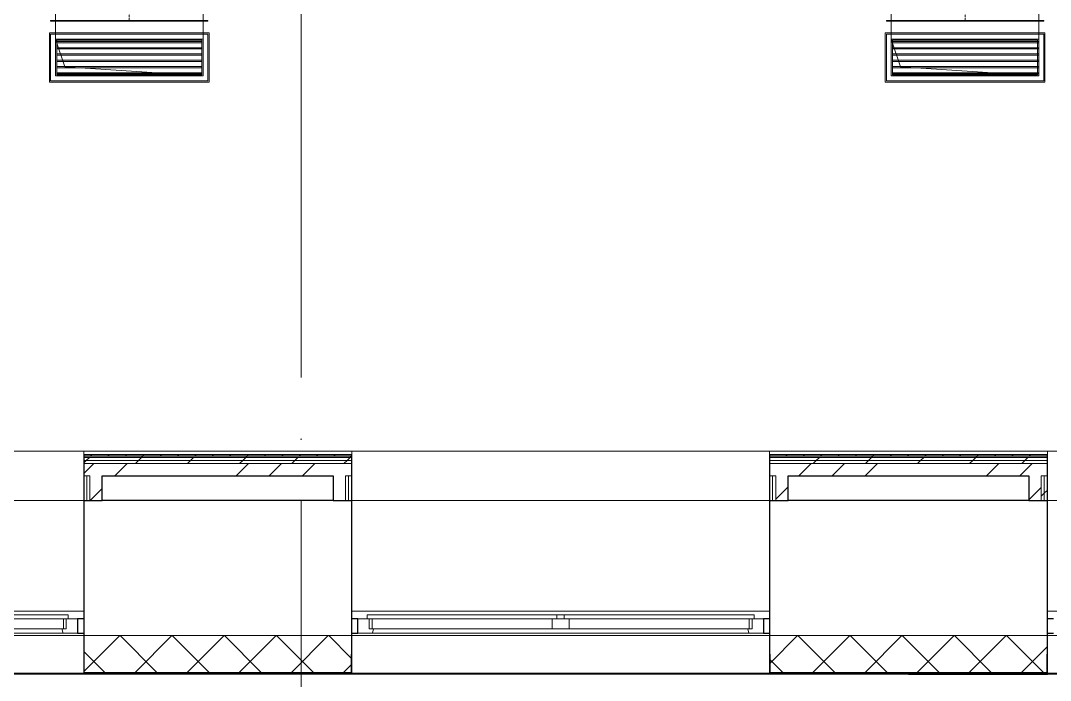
# Model space of a CAD drawing. Header units: millimetres. Extents: x -88595 to 880822, y -1054509 to -148035.
# Drawn here: x 394921 to 399111, y -283584 to -280901 of the extents above; entities that cross this region are included whole.
import ezdxf

# ---------------------------------------------------------------- set-up
doc = ezdxf.new("R2010")
doc.units = ezdxf.units.MM
doc.linetypes.add('$7$ADSK_Осевая', pattern=[14, 10, -2, 0, -2])
doc.linetypes.add('ADSK_Линия сетки', pattern=[25, 20, -2.5, 0, -2.5])
for name, color, linetype, lineweight in [('_ Окна', 7, 'Continuous', 30), ('Воздуховоды', 7, 'Continuous', 18), ('Оборудование', 7, 'Continuous', 18), ('Ограждение', 7, 'Continuous', 9), ('Окна', 7, 'Continuous', 9), ('Оси', 7, 'Continuous', 9), ('Стены внутренние', 7, 'Continuous', 18), ('Стены наружные', 7, 'Continuous', 18), ('Стены штриховка', 7, 'Continuous', 9)]:
    doc.layers.add(name, color=color, linetype=linetype, lineweight=lineweight)

# ---------------------------------------------------------------- blocks, each defined once
blk = doc.blocks.new('$0$ADSK_Решетка вентиляционная жалюзийная_Приточная2 - Решетка приточная_Однорядная-V56-В_Координация_3 этаж ОВ3')
at = {"layer": 'Воздуховоды', "lineweight": 9, "true_color": 0xffffff}
h = blk.add_hatch(dxfattribs=at)
h.set_pattern_fill('FP_30', style=0, pattern_type=2)
h.set_pattern_definition([(180, (-5538.416, -8621.44), (3e-15, -25.4), [25.4, 0, 0, 0]), (180, (-5538.416, -8626.52), (3e-15, -25.4), [25.4, 0, 0, 0])])
h.paths.add_polyline_path([(-5833.4, -8681.3), (-5243.4, -8681.3), (-5243.4, -8541.3), (-5833.4, -8541.3)])
at = {"layer": 'Воздуховоды', "color": 140, "true_color": 0x1bb3e4}
for p, q in [((-5863.4, -8711.3), (-5863.4, -8511.3)), ((-5863.4, -8511.3), (-5213.4, -8511.3)), ((-5213.4, -8511.3), (-5863.4, -8511.3)), ((-5863.4, -8511.3), (-5863.4, -8711.3)), ((-5838.4, -8686.3), (-5838.4, -8536.3)), ((-5838.4, -8536.3), (-5238.4, -8536.3)), ((-5238.4, -8536.3), (-5838.4, -8536.3)), ((-5838.4, -8536.3), (-5838.4, -8686.3)), ((-5243.4, -8541.3), (-5833.4, -8541.3)), ((-5833.4, -8541.3), (-5833.4, -8681.3)), ((-5833.4, -8681.3), (-5833.4, -8541.3)), ((-5833.4, -8541.3), (-5243.4, -8541.3)), ((-5833.4, -8681.3), (-5833.4, -8541.3)), ((-5833.4, -8541.3), (-5243.4, -8541.3)), ((-5243.4, -8541.3), (-5833.4, -8541.3)), ((-5833.4, -8541.3), (-5833.4, -8681.3)), ((-5243.4, -8681.3), (-5243.4, -8541.3)), ((-5243.4, -8541.3), (-5243.4, -8681.3)), ((-5243.4, -8541.3), (-5243.4, -8681.3)), ((-5243.4, -8681.3), (-5243.4, -8541.3)), ((-5238.4, -8536.3), (-5238.4, -8686.3)), ((-5238.4, -8686.3), (-5238.4, -8536.3)), ((-5213.4, -8511.3), (-5213.4, -8711.3)), ((-5213.4, -8711.3), (-5213.4, -8511.3)), ((-5213.4, -8711.3), (-5863.4, -8711.3)), ((-5863.4, -8711.3), (-5213.4, -8711.3)), ((-5238.4, -8686.3), (-5838.4, -8686.3)), ((-5838.4, -8686.3), (-5238.4, -8686.3)), ((-5833.4, -8681.3), (-5243.4, -8681.3)), ((-5243.4, -8681.3), (-5833.4, -8681.3)), ((-5243.4, -8681.3), (-5833.4, -8681.3)), ((-5833.4, -8681.3), (-5243.4, -8681.3))]:
    blk.add_line(p, q, dxfattribs=at)
blk = doc.blocks.new('$0$ADSK_Отвод_Прямоугольный1 - Стандарт-4055408-В_Координация_3 этаж ОВ3')
at = {"layer": 'Воздуховоды', "color": 140, "true_color": 0x1bb3e4}
for p, q in [((-5218.4, -8461.3), (-5858.4, -8461.3)), ((-5858.4, -8461.3), (-5218.4, -8461.3)), ((-5858.4, -8463.3), (-5858.4, -8461.3)), ((-5858.4, -8463.3), (-5858.4, -8461.3)), ((-5838.4, -8461.3), (-5838.4, -8486.3)), ((-5238.4, -8461.3), (-5838.4, -8461.3)), ((-5838.4, -8461.3), (-5238.4, -8461.3)), ((-5838.4, -8486.3), (-5838.4, -8461.3)), ((-5238.4, -8461.3), (-5838.4, -8461.3)), ((-5838.4, -8461.3), (-5238.4, -8461.3)), ((-5838.4, -8463.3), (-5838.4, -8461.3)), ((-5838.4, -8463.3), (-5838.4, -8461.3)), ((-5238.4, -8461.3), (-5238.4, -8486.3)), ((-5238.4, -8486.3), (-5238.4, -8461.3)), ((-5238.4, -8461.3), (-5238.4, -8463.3)), ((-5238.4, -8463.3), (-5238.4, -8461.3)), ((-5218.4, -8461.3), (-5218.4, -8463.3)), ((-5218.4, -8463.3), (-5218.4, -8461.3)), ((-5218.4, -8463.3), (-5858.4, -8463.3)), ((-5858.4, -8463.3), (-5218.4, -8463.3)), ((-5238.4, -8463.3), (-5838.4, -8463.3)), ((-5838.4, -8463.3), (-5238.4, -8463.3)), ((-5838.4, -8486.3), (-5838.4, -8536.3)), ((-5838.4, -8486.3), (-5838.4, -8686.3)), ((-5238.4, -8536.3), (-5238.4, -8486.3)), ((-5238.4, -8486.3), (-5238.4, -8686.3)), ((-5218.4, -8516.3), (-5858.4, -8516.3)), ((-5858.4, -8516.3), (-5858.4, -8706.3)), ((-5858.4, -8706.3), (-5858.4, -8516.3)), ((-5858.4, -8516.3), (-5218.4, -8516.3)), ((-5838.4, -8536.3), (-5838.4, -8686.3)), ((-5838.4, -8536.3), (-5238.4, -8536.3)), ((-5838.4, -8686.3), (-5838.4, -8536.3)), ((-5838.4, -8536.3), (-5238.4, -8536.3)), ((-5238.4, -8536.3), (-5838.4, -8536.3)), ((-5838.4, -8536.3), (-5838.4, -8686.3)), ((-5238.4, -8686.3), (-5238.4, -8536.3)), ((-5238.4, -8536.3), (-5238.4, -8686.3)), ((-5238.4, -8686.3), (-5238.4, -8536.3)), ((-5218.4, -8706.3), (-5218.4, -8516.3)), ((-5218.4, -8516.3), (-5218.4, -8706.3)), ((-5858.4, -8706.3), (-5218.4, -8706.3)), ((-5218.4, -8706.3), (-5858.4, -8706.3)), ((-5838.4, -8686.3), (-5238.4, -8686.3)), ((-5238.4, -8686.3), (-5838.4, -8686.3)), ((-5238.4, -8686.3), (-5838.4, -8686.3)), ((-5838.4, -8686.3), (-5238.4, -8686.3))]:
    blk.add_line(p, q, dxfattribs=at)
blk = doc.blocks.new('3 этаж')
at = {"layer": '_ Окна', "lineweight": 18}
for p, q in [((406987.9, 643091.9), (406987.9, 643050.9)), ((407033.9, 643091.9), (406995.9, 643091.9)), ((407033.9, 643033.9), (407033.9, 643091.9)), ((408211.9, 643091.9), (408173.9, 643091.9)), ((408173.9, 643091.9), (408173.9, 643033.9)), ((408219.9, 643050.9), (408219.9, 643091.9)), ((409777.9, 643091.9), (409777.9, 643050.9)), ((409823.9, 643091.9), (409785.9, 643091.9)), ((409823.9, 643033.9), (409823.9, 643091.9)), ((406969.9, 643050.9), (406974.5, 643033.9)), ((406974.5, 643033.9), (407033.9, 643033.9)), ((406987.9, 643050.9), (406975.9, 643050.9)), ((408173.9, 643033.9), (408233.3, 643033.9)), ((408231.9, 643050.9), (408219.9, 643050.9)), ((408233.3, 643033.9), (408237.9, 643050.9)), ((409759.9, 643050.9), (409764.5, 643033.9)), ((409764.5, 643033.9), (409823.9, 643033.9)), ((409777.9, 643050.9), (409765.9, 643050.9))]:
    blk.add_line(p, q, dxfattribs=at)
at = {"layer": '_ Окна'}
for p, q in [((407058.9, 643091.9), (407033.9, 643091.9)), ((407033.9, 643091.9), (407033.9, 643033.9)), ((408173.9, 643091.9), (408148.9, 643091.9)), ((408173.9, 643033.9), (408173.9, 643091.9)), ((409848.9, 643091.9), (409823.9, 643091.9)), ((409823.9, 643091.9), (409823.9, 643033.9)), ((411003.9, 643091.9), (410978.9, 643091.9)), ((407033.9, 643033.9), (407058.9, 643033.9)), ((408148.9, 643033.9), (408173.9, 643033.9)), ((409823.9, 643033.9), (409848.9, 643033.9)), ((410978.9, 643033.9), (411003.9, 643033.9))]:
    blk.add_line(p, q, dxfattribs=at)
at = {"layer": 'Ограждение'}
for p, q in [((404733.9, 643773.9), (412928.9, 643773.9)), ((405358.9, 643773.9), (407058.9, 643773.9)), ((407058.9, 643773.9), (407058.9, 643758.9)), ((408148.9, 643758.9), (408148.9, 643773.9)), ((408148.9, 643773.9), (409848.9, 643773.9)), ((409848.9, 643773.9), (409848.9, 643758.9)), ((410978.9, 643758.9), (410978.9, 643773.9)), ((410978.9, 643773.9), (412678.9, 643773.9)), ((405358.9, 643573.9), (407058.9, 643573.9)), ((408148.9, 643573.9), (409848.9, 643573.9)), ((410978.9, 643573.9), (412678.9, 643573.9)), ((405358.9, 643123.9), (407058.9, 643123.9)), ((408148.9, 643123.9), (409848.9, 643123.9)), ((410978.9, 643123.9), (412678.9, 643123.9))]:
    blk.add_line(p, q, dxfattribs=at)
at = {"layer": 'Окна'}
for p, q in [((406223.9, 643108.9), (406995.9, 643108.9)), ((406995.9, 643091.9), (406223.9, 643091.9)), ((406975.9, 643091.9), (406975.9, 643050.9)), ((406995.9, 643108.9), (406995.9, 643091.9)), ((408211.9, 643108.9), (408983.9, 643108.9)), ((408211.9, 643091.9), (408211.9, 643108.9)), ((408983.9, 643091.9), (408211.9, 643091.9)), ((408231.9, 643050.9), (408231.9, 643091.9)), ((408963.9, 643091.9), (408963.9, 643050.9)), ((408983.9, 643108.9), (409013.9, 643108.9)), ((408983.9, 643108.9), (408983.9, 643091.9)), ((409013.9, 643091.9), (408983.9, 643091.9)), ((409013.9, 643108.9), (409785.9, 643108.9)), ((409013.9, 643091.9), (409013.9, 643108.9)), ((409785.9, 643091.9), (409013.9, 643091.9)), ((409033.9, 643050.9), (409033.9, 643091.9)), ((409765.9, 643091.9), (409765.9, 643050.9)), ((409785.9, 643108.9), (409785.9, 643091.9)), ((405443.3, 643033.9), (406974.5, 643033.9)), ((406975.9, 643050.9), (406243.9, 643050.9)), ((408963.9, 643050.9), (408231.9, 643050.9)), ((408233.3, 643033.9), (409764.5, 643033.9)), ((409033.9, 643050.9), (408963.9, 643050.9)), ((409765.9, 643050.9), (409033.9, 643050.9))]:
    blk.add_line(p, q, dxfattribs=at)
at = {"layer": 'Оси', "linetype": 'ADSK_Линия сетки', "ltscale": 100}
for p, q in [((407943.9, 661073.9), (407943.9, 629947.7)), ((466011.2, 643573.9), (389071.6, 643573.9))]:
    blk.add_line(p, q, dxfattribs=at)
at = {"layer": 'Стены внутренние', "lineweight": 30}
for p, q in [((407058.9, 643573.9), (407058.9, 642871.9)), ((408073.9, 643573.9), (407133.9, 643573.9)), ((408148.9, 642871.9), (408148.9, 643573.9)), ((409848.9, 643573.9), (409848.9, 642871.9)), ((410903.9, 643573.9), (409923.9, 643573.9)), ((410978.9, 642871.9), (410978.9, 643573.9)), ((407058.9, 642871.9), (408148.9, 642871.9)), ((409848.9, 642871.9), (410978.9, 642871.9))]:
    blk.add_line(p, q, dxfattribs=at)
at = {"layer": 'Стены внутренние'}
for p, q in [((395593.9, 643023.9), (423898.9, 643023.9)), ((407058.9, 642871.9), (405358.9, 642871.9)), ((409848.9, 642871.9), (408148.9, 642871.9)), ((412678.9, 642871.9), (410978.9, 642871.9))]:
    blk.add_line(p, q, dxfattribs=at)
at = {"layer": 'Стены внутренние', "linetype": 'Continuous', "lineweight": 9}
for p, q in [((407060.9, 642879.5), (407205.2, 643023.9)), ((407356.8, 642873.9), (407206.8, 643023.9)), ((407267.4, 642873.9), (407417.4, 643023.9)), ((407568.9, 642873.9), (407418.9, 643023.9)), ((407479.5, 642873.9), (407629.5, 643023.9)), ((407781.1, 642873.9), (407631.1, 643023.9)), ((407691.6, 642873.9), (407841.6, 643023.9)), ((407993.2, 642873.9), (407843.2, 643023.9)), ((407903.8, 642873.9), (408053.8, 643023.9)), ((408146.9, 642932.3), (408055.3, 643023.9)), ((409850.9, 642911.8), (409962.9, 643023.9)), ((410114.5, 642873.9), (409964.5, 643023.9)), ((410025.1, 642873.9), (410175.1, 643023.9)), ((410326.7, 642873.9), (410176.7, 643023.9)), ((410237.2, 642873.9), (410387.2, 643023.9)), ((410538.8, 642873.9), (410388.8, 643023.9)), ((410449.3, 642873.9), (410599.3, 643023.9)), ((410750.9, 642873.9), (410600.9, 643023.9)), ((410661.5, 642873.9), (410811.5, 643023.9)), ((410963.1, 642873.9), (410813.1, 643023.9)), ((407144.7, 642873.9), (407058.9, 642959.6)), ((410873.6, 642873.9), (410978.9, 642979.2)), ((409902.4, 642873.9), (409850.9, 642925.4)), ((407826.8, 642873.9), (407825.7, 642871.9)), ((408115.9, 642873.9), (408146.9, 642904.9)), ((410076.6, 642871.9), (410075.4, 642873.9)), ((410545.4, 642872.6), (410544.7, 642873.9))]:
    blk.add_line(p, q, dxfattribs=at)
at = {"layer": 'Стены наружные', "lineweight": 30}
for p, q in [((407058.9, 643758.9), (407058.9, 643573.9)), ((408148.9, 643758.9), (407058.9, 643758.9)), ((408148.9, 643573.9), (408148.9, 643758.9)), ((409848.9, 643758.9), (409848.9, 643573.9)), ((410978.9, 643758.9), (409848.9, 643758.9)), ((410978.9, 643573.9), (410978.9, 643758.9)), ((407133.9, 643673.9), (408073.9, 643673.9)), ((407133.9, 643573.9), (407133.9, 643673.9)), ((408073.9, 643673.9), (408073.9, 643573.9)), ((409923.9, 643673.9), (410903.9, 643673.9)), ((409923.9, 643573.9), (409923.9, 643673.9)), ((410903.9, 643673.9), (410903.9, 643573.9)), ((407058.9, 643573.9), (407133.9, 643573.9)), ((408073.9, 643573.9), (408148.9, 643573.9)), ((409848.9, 643573.9), (409923.9, 643573.9)), ((410903.9, 643573.9), (410978.9, 643573.9)), ((407058.9, 642871.9), (407058.9, 642866.9)), ((407603.9, 642866.9), (407058.9, 642866.9)), ((407603.9, 642871.9), (407603.9, 642866.9)), ((410413.9, 642871.9), (410413.9, 642866.9)), ((410413.9, 642866.9), (410978.9, 642866.9)), ((410978.9, 642871.9), (410978.9, 642866.9))]:
    blk.add_line(p, q, dxfattribs=at)
at = {"layer": 'Стены наружные', "linetype": 'Continuous', "lineweight": 9}
for p, q in [((407069.2, 643736.4), (407081.7, 643748.9)), ((407086.7, 643753.9), (407091.7, 643758.9)), ((407157.4, 643753.9), (407162.4, 643758.9)), ((407228.1, 643753.9), (407233.1, 643758.9)), ((407281.3, 643736.4), (407293.8, 643748.9)), ((407293.8, 643748.9), (407298.8, 643753.9)), ((407298.8, 643753.9), (407303.8, 643758.9)), ((407369.5, 643753.9), (407374.5, 643758.9)), ((407440.2, 643753.9), (407445.2, 643758.9)), ((407493.5, 643736.4), (407506, 643748.9)), ((407511, 643753.9), (407516, 643758.9)), ((407581.7, 643753.9), (407586.7, 643758.9)), ((407652.4, 643753.9), (407657.4, 643758.9)), ((407705.6, 643736.4), (407718.1, 643748.9)), ((407718.1, 643748.9), (407723.1, 643753.9)), ((407723.1, 643753.9), (407728.1, 643758.9)), ((407793.8, 643753.9), (407798.8, 643758.9)), ((407864.5, 643753.9), (407869.5, 643758.9)), ((407917.7, 643736.4), (407930.2, 643748.9)), ((407935.2, 643753.9), (407940.2, 643758.9)), ((408005.9, 643753.9), (408010.9, 643758.9)), ((408076.6, 643753.9), (408081.6, 643758.9)), ((408129.9, 643736.4), (408142.4, 643748.9)), ((408142.4, 643748.9), (408147.4, 643753.9)), ((408147.4, 643753.9), (408148.9, 643755.4)), ((409848.9, 643758.4), (409849.4, 643758.9)), ((409915.1, 643753.9), (409920.1, 643758.9)), ((409985.8, 643753.9), (409990.8, 643758.9)), ((410039, 643736.4), (410051.5, 643748.9)), ((410056.5, 643753.9), (410061.5, 643758.9)), ((410127.3, 643753.9), (410132.3, 643758.9)), ((410198, 643753.9), (410203, 643758.9)), ((410251.2, 643736.4), (410263.7, 643748.9)), ((410263.7, 643748.9), (410268.7, 643753.9)), ((410268.7, 643753.9), (410273.7, 643758.9)), ((410339.4, 643753.9), (410344.4, 643758.9)), ((410410.1, 643753.9), (410415.1, 643758.9)), ((410463.3, 643736.4), (410475.8, 643748.9)), ((410480.8, 643753.9), (410485.8, 643758.9)), ((410551.5, 643753.9), (410556.5, 643758.9)), ((410622.2, 643753.9), (410627.2, 643758.9)), ((410675.4, 643736.4), (410687.9, 643748.9)), ((410687.9, 643748.9), (410692.9, 643753.9)), ((410692.9, 643753.9), (410697.9, 643758.9)), ((410763.7, 643753.9), (410768.7, 643758.9)), ((410834.4, 643753.9), (410839.4, 643758.9)), ((410887.6, 643736.4), (410900.1, 643748.9)), ((410905.1, 643753.9), (410910.1, 643758.9)), ((410975.8, 643753.9), (410978.9, 643757)), ((407058.9, 643726.1), (407069.2, 643736.4)), ((407058.9, 643682.6), (407100.2, 643723.9)), ((407185.1, 643673.9), (407235.1, 643723.9)), ((407268.8, 643723.9), (407281.3, 643736.4)), ((407481, 643723.9), (407493.5, 643736.4)), ((407678.6, 643673.9), (407728.6, 643723.9)), ((407693.1, 643723.9), (407705.6, 643736.4)), ((407813.5, 643673.9), (407863.5, 643723.9)), ((407905.2, 643723.9), (407917.7, 643736.4)), ((407948.4, 643673.9), (407998.4, 643723.9)), ((408117.4, 643723.9), (408129.9, 643736.4)), ((409968.5, 643673.9), (410018.5, 643723.9)), ((410026.5, 643723.9), (410039, 643736.4)), ((410103.5, 643673.9), (410153.5, 643723.9)), ((410238.4, 643673.9), (410288.4, 643723.9)), ((410238.7, 643723.9), (410251.2, 643736.4)), ((410450.8, 643723.9), (410463.3, 643736.4)), ((410662.9, 643723.9), (410675.4, 643736.4)), ((410731.9, 643673.9), (410781.9, 643723.9)), ((410866.8, 643673.9), (410916.8, 643723.9)), ((410875.1, 643723.9), (410887.6, 643736.4)), ((407085.1, 643573.9), (407133.9, 643622.6)), ((409873.9, 643579.2), (409923.9, 643629.2)), ((410903.9, 643576), (410953.9, 643626)), ((410953.9, 643590.6), (410966.4, 643603.1)), ((410966.4, 643603.1), (410978.9, 643615.6))]:
    blk.add_line(p, q, dxfattribs=at)
at = {"layer": 'Стены наружные'}
for p, q in [((407058.9, 642866.9), (401983.9, 642866.9)), ((410413.9, 642866.9), (407603.9, 642866.9)), ((408148.9, 642871.9), (408148.9, 642866.9)), ((409848.9, 642866.9), (409848.9, 642871.9)), ((415498.9, 642866.9), (410978.9, 642866.9))]:
    blk.add_line(p, q, dxfattribs=at)
at = {"layer": 'Стены штриховка'}
for p, q in [((408148.9, 643753.9), (407058.9, 643753.9)), ((407058.9, 643748.9), (408148.9, 643748.9)), ((410978.9, 643753.9), (409848.9, 643753.9)), ((409848.9, 643748.9), (410978.9, 643748.9)), ((407058.9, 643736.4), (408148.9, 643736.4)), ((407058.9, 643723.9), (408148.9, 643723.9)), ((409848.9, 643736.4), (410978.9, 643736.4)), ((409848.9, 643723.9), (410978.9, 643723.9)), ((407083.9, 643673.9), (407058.9, 643673.9)), ((407071.4, 643673.9), (407071.4, 643573.9)), ((407083.9, 643673.9), (407083.9, 643573.9)), ((408148.9, 643673.9), (408123.9, 643673.9)), ((408123.9, 643673.9), (408123.9, 643573.9)), ((408136.4, 643673.9), (408136.4, 643573.9)), ((409873.9, 643673.9), (409848.9, 643673.9)), ((409861.4, 643673.9), (409861.4, 643573.9)), ((409873.9, 643673.9), (409873.9, 643573.9)), ((410978.9, 643673.9), (410953.9, 643673.9)), ((410953.9, 643673.9), (410953.9, 643573.9)), ((410966.4, 643673.9), (410966.4, 643573.9)), ((407060.9, 642947.9), (407058.9, 642947.9)), ((407060.9, 642947.9), (407060.9, 642873.9)), ((408148.9, 642947.9), (408146.9, 642947.9)), ((408146.9, 642873.9), (408146.9, 642947.9)), ((409850.9, 642947.9), (409848.9, 642947.9)), ((409850.9, 642947.9), (409850.9, 642873.9)), ((410978.9, 642947.9), (410976.9, 642947.9)), ((410976.9, 642873.9), (410976.9, 642947.9)), ((407060.9, 642873.9), (408146.9, 642873.9)), ((409850.9, 642873.9), (410976.9, 642873.9))]:
    blk.add_line(p, q, dxfattribs=at)

msp = doc.modelspace()

# ---------------------------------------------------------------- linework, layer by layer
at = {"layer": 'Воздуховоды', "color": 140, "true_color": 0x1bb3e4}
for p, q in [((395063.4, -280900.7), (395063.4, -280632.7)), ((395663.4, -280632.7), (395663.4, -280900.7)), ((398463.4, -280900.7), (398463.4, -280632.7)), ((399063.4, -280632.7), (399063.4, -280900.7)), ((395063.4, -280900.7), (395663.4, -280900.7)), ((398463.4, -280900.7), (399063.4, -280900.7)), ((395663.4, -280975.7), (395063.4, -280975.7)), ((395063.4, -280975.7), (395063.4, -281125.7)), ((395063.4, -280975.7), (395100.9, -281088.2)), ((395663.4, -281125.7), (395663.4, -280975.7)), ((399063.4, -280975.7), (398463.4, -280975.7)), ((398463.4, -280975.7), (398463.4, -281125.7)), ((398463.4, -280975.7), (398500.9, -281088.2)), ((399063.4, -281125.7), (399063.4, -280975.7)), ((395663.4, -281125.7), (395100.9, -281088.2)), ((399063.4, -281125.7), (398500.9, -281088.2)), ((395063.4, -281125.7), (395663.4, -281125.7)), ((398463.4, -281125.7), (399063.4, -281125.7))]:
    msp.add_line(p, q, dxfattribs=at)
at = {"layer": 'Воздуховоды', "color": 140, "linetype": '$7$ADSK_Осевая', "true_color": 0x1bb3e4}
for p, q in [((395363.4, -280900.7), (395363.4, -280632.7)), ((398763.4, -280900.7), (398763.4, -280632.7))]:
    msp.add_line(p, q, dxfattribs=at)

# ---------------------------------------------------------------- block references
at = {"layer": 'Воздуховоды', "color": 140, "true_color": 0x1bb3e4}
for name, p in [('$0$ADSK_Отвод_Прямоугольный1 - Стандарт-4055408-В_Координация_3 этаж ОВ3', (400901.8, -272439.4)), ('$0$ADSK_Отвод_Прямоугольный1 - Стандарт-4055408-В_Координация_3 этаж ОВ3', (404301.8, -272439.4)), ('$0$ADSK_Решетка вентиляционная жалюзийная_Приточная2 - Решетка приточная_Однорядная-V56-В_Координация_3 этаж ОВ3', (400901.8, -272439.4)), ('$0$ADSK_Решетка вентиляционная жалюзийная_Приточная2 - Решетка приточная_Однорядная-V56-В_Координация_3 этаж ОВ3', (404301.8, -272439.4))]:
    msp.add_blockref(name, p, dxfattribs=at)
at = {"layer": 'Оборудование', "color": 5, "true_color": 0x0000ff}
msp.add_blockref('3 этаж', (-11880.6, -926425.8), dxfattribs=at)

doc.saveas('drawing.dxf')
